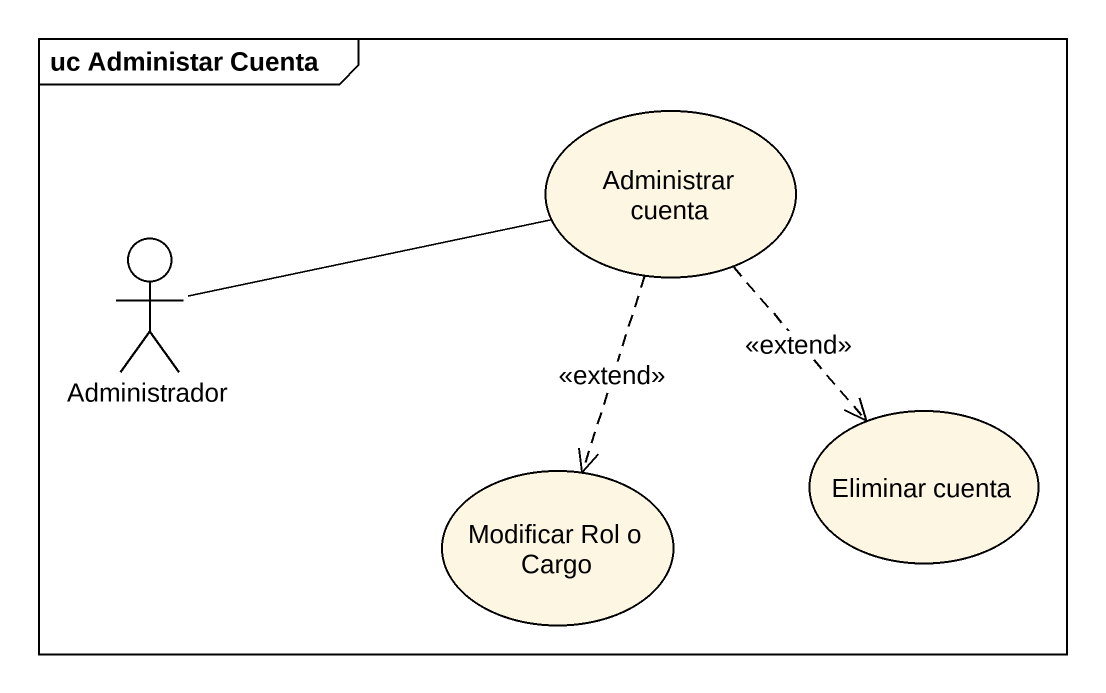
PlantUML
@startuml
mainframe uc Administar Cuenta
usecase "Administrar cuenta" as Administrar_cuenta
actor Administrador
usecase "Eliminar cuenta" as Eliminar_cuenta
usecase "Modificar Rol o Cargo" as Modificar_Rol_o_Cargo
Administrar_cuenta ..> Eliminar_cuenta : <<extend>>
Administrar_cuenta ..> Modificar_Rol_o_Cargo : <<extend>>
Administrador -right- Administrar_cuenta
@enduml
